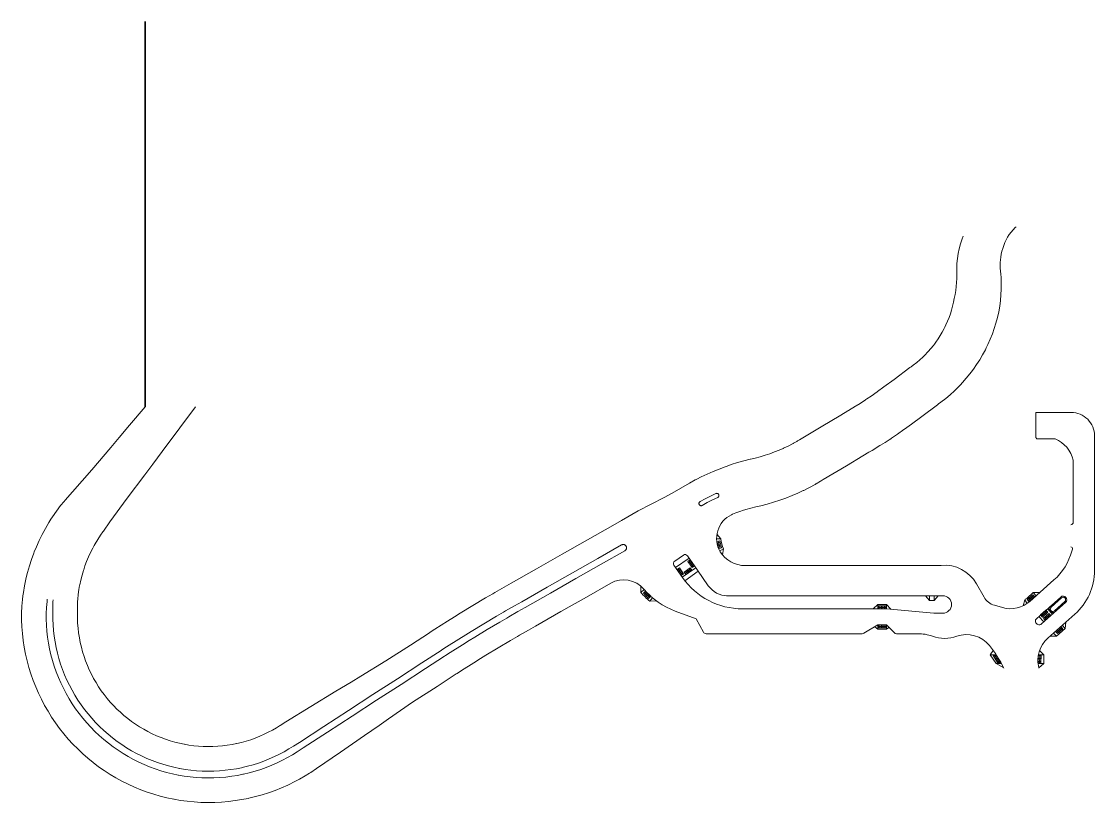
# Model space of a CAD drawing. Header units: millimetres. Extents: x -1578195 to 622687, y -255792 to 391308.
# Drawn here: x -1293463 to -926139, y 67657 to 334902 of the extents above; entities that cross this region are included whole.
import ezdxf

# ---------------------------------------------------------------- set-up
doc = ezdxf.new("R2010")
doc.units = ezdxf.units.MM
doc.layers.add('A-FLOR', color=7, linetype='Continuous', lineweight=18)
doc.layers.add('UNDERLINE', color=10, linetype='Continuous', lineweight=35)

# ---------------------------------------------------------------- blocks, each defined once
blk = doc.blocks.new('DAY ONE KERB 20170313')
at = {"layer": 'A-FLOR'}
for p, q in [((747974, 201121), (747974, 192543)), ((760037, 201121), (747974, 201121)), ((747974, 192543), (748319, 192131)), ((748319, 192131), (754513, 192131)), ((768037, 193531), (768037, 146170)), ((760737, 184766), (760737, 163606)), ((643806, 166140), (644130, 166298)), ((640165, 157865), (638779, 159476)), ((640165, 157865), (638666, 157830)), ((639720, 157178), (638754, 156921)), ((638754, 156921), (639396, 154504)), ((639849, 156694), (638882, 156437)), ((639977, 156211), (639011, 155954)), ((640106, 155728), (639139, 155471)), ((639237, 157049), (639879, 154633)), ((640234, 155245), (639268, 154988)), ((640363, 154761), (639396, 154504)), ((639720, 157178), (640363, 154761)), ((641069, 154480), (639745, 153759)), ((641069, 154480), (640681, 152400)), ((760463, 154398), (760268, 153677)), ((624317, 150248), (627285, 152321)), ((624642, 148036), (629250, 151253)), ((628677, 152073), (632087, 147191)), ((629666, 150654), (628844, 150084)), ((629666, 150654), (631091, 148600)), ((624070, 148856), (627031, 144616)), ((625933, 147948), (625112, 147378)), ((625112, 147378), (626537, 145324)), ((626218, 147537), (625397, 146967)), ((625523, 147663), (626947, 145609)), ((626503, 147126), (625682, 146556)), ((625933, 147948), (627358, 145894)), ((631514, 148011), (626907, 144793)), ((629663, 147938), (627613, 146506)), ((629949, 147528), (627900, 146096)), ((630236, 147118), (628186, 145686)), ((629006, 146259), (628433, 147079)), ((629416, 146545), (628843, 147365)), ((628844, 150084), (630269, 148030)), ((629951, 150243), (629129, 149673)), ((629826, 146831), (629253, 147651)), ((629255, 150369), (630680, 148315)), ((630236, 149832), (629414, 149263)), ((630236, 147118), (629663, 147938)), ((630521, 149422), (629699, 148852)), ((630806, 149011), (629984, 148441)), ((631091, 148600), (630269, 148030)), ((632087, 147191), (635817, 141850)), ((648422, 148731), (714556, 148731)), ((626788, 146715), (625967, 146145)), ((627073, 146305), (626252, 145735)), ((627358, 145894), (626537, 145324)), ((628186, 145686), (627613, 146506)), ((632373, 146781), (627766, 143563)), ((628596, 145973), (628023, 146792)), ((745901, 136490), (754150, 143801)), ((612740, 139534), (612721, 141696)), ((612740, 139534), (613874, 140516)), ((614328, 139979), (613626, 139266)), ((613977, 139623), (615759, 137870)), ((614684, 139628), (613983, 138915)), ((614328, 139979), (616110, 138226)), ((727598, 142517), (730201, 137939)), ((613626, 139266), (615409, 137513)), ((615041, 139278), (614339, 138565)), ((615397, 138927), (614696, 138214)), ((615754, 138577), (615052, 137864)), ((616110, 138226), (615409, 137513)), ((615764, 136543), (616733, 137688)), ((615764, 136543), (618026, 136662)), ((642096, 138431), (657279, 138431)), ((657279, 138431), (697971, 138431)), ((657279, 138431), (697971, 138431)), ((697971, 138431), (716081, 138431)), ((711589, 136831), (710189, 138431)), ((711589, 136831), (711589, 138431)), ((711589, 136831), (713089, 136831)), ((713089, 136831), (713089, 138431)), ((713089, 136831), (714489, 138431)), ((744162, 137029), (743600, 134961)), ((744162, 137029), (745021, 135799)), ((744931, 137635), (747063, 139525)), ((745026, 137090), (746899, 138746)), ((745026, 137090), (745689, 136340)), ((745357, 136715), (747230, 138371)), ((745401, 137421), (746063, 136672)), ((745689, 136340), (747562, 137996)), ((745776, 137752), (746438, 137003)), ((746150, 138083), (746812, 137334)), ((746525, 138414), (747187, 137665)), ((746899, 138746), (747562, 137996)), ((747063, 139525), (748058, 138403)), ((747063, 139525), (749293, 139497)), ((748230, 130671), (756462, 137967)), ((749897, 128807), (758120, 136096)), ((753173, 134517), (756727, 137668)), ((754300, 133245), (757855, 136395)), ((624506, 133148), (631673, 130495)), ((647527, 133931), (696814, 133931)), ((693814, 135431), (692314, 133931)), ((693814, 135431), (696814, 135431)), ((693814, 135431), (693814, 133931)), ((694084, 134931), (694084, 133931)), ((694084, 134931), (696584, 134931)), ((694084, 134431), (696584, 134431)), ((694084, 133931), (696584, 133931)), ((694584, 134931), (694584, 133931)), ((695084, 134931), (695084, 133931)), ((695584, 134931), (695584, 133931)), ((696084, 134931), (696084, 133931)), ((696584, 134931), (696584, 133931)), ((696814, 135431), (696814, 133931)), ((696814, 135431), (698307, 133792)), ((712977, 132431), (696814, 133931)), ((712977, 132431), (716081, 132431)), ((733784, 135132), (736547, 134351)), ((749549, 131844), (751422, 133500)), ((749880, 131469), (751753, 133125)), ((750211, 131095), (752084, 132751)), ((750298, 132506), (750961, 131757)), ((750521, 130697), (752394, 132353)), ((750673, 132838), (751335, 132088)), ((751047, 133169), (751710, 132420)), ((751422, 133500), (752084, 132751)), ((751972, 133987), (753630, 132116)), ((752394, 132353), (753056, 131603)), ((631673, 130495), (634176, 125948)), ((748978, 131334), (750637, 129463)), ((749549, 131844), (750211, 131095)), ((749924, 132175), (750586, 131426)), ((750521, 130697), (751183, 129948)), ((750852, 130322), (752725, 131978)), ((750895, 131028), (751558, 130279)), ((751183, 129948), (753056, 131603)), ((751270, 131359), (751932, 130610)), ((751645, 131690), (752307, 130941)), ((751999, 123856), (761303, 132102)), ((752019, 132021), (752682, 131272)), ((758008, 127177), (758248, 129394)), ((758230, 129378), (761303, 132102)), ((635052, 125431), (688537, 125431)), ((693814, 128431), (689051, 125573)), ((693814, 126931), (692785, 127813)), ((693814, 128431), (696814, 128431)), ((693814, 126931), (693814, 128431)), ((693814, 126931), (696814, 126931)), ((694061, 128431, 0), (694061, 127431, 0)), ((694061, 128431, 0), (696561, 128431, 0)), ((694061, 127931, 0), (696561, 127931, 0)), ((694061, 127431, 0), (696561, 127431, 0)), ((694561, 128431, 0), (694561, 127431, 0)), ((695061, 128431, 0), (695061, 127431, 0)), ((695561, 128431, 0), (695561, 127431, 0)), ((696061, 128431, 0), (696061, 127431, 0)), ((696561, 128431, 0), (696561, 127431, 0)), ((696814, 128431), (699521, 125724)), ((696814, 128431), (696814, 126931)), ((696814, 126931), (697662, 127582)), ((700228, 125431), (707505, 125431)), ((755014, 124524), (754019, 125647)), ((754655, 126229), (756528, 127885)), ((754655, 126229), (755318, 125480)), ((754987, 125855), (756860, 127511)), ((755014, 124524), (758008, 127177)), ((755030, 126561), (755692, 125811)), ((755318, 125480), (757191, 127136)), ((755405, 126892), (756067, 126143)), ((755779, 127223), (756442, 126474)), ((756154, 127554), (756816, 126805)), ((756528, 127885), (757191, 127136)), ((758008, 127177), (757013, 128300)), ((755014, 124524), (752784, 124552)), ((732304, 118232), (733294, 119725)), ((732304, 118232), (734334, 118232)), ((732304, 118232), (734328, 115233)), ((734520, 117957), (733345, 117957)), ((734788, 115620), (733345, 117957)), ((735380, 115613), (733933, 117957)), ((735972, 115606), (734520, 117957)), ((748673, 115459), (748758, 117958)), ((749758, 117924), (748758, 117958)), ((748806, 118232), (750694, 118202)), ((749173, 115442), (749258, 117941)), ((750694, 118202), (749217, 119725)), ((749673, 115425), (749758, 117924)), ((750694, 118202), (750647, 115203)), ((734829, 117457), (733654, 117457)), ((735138, 116957), (733963, 116957)), ((735446, 116457), (734271, 116457)), ((734328, 115233), (736172, 115233)), ((734328, 115233), (736975, 113735)), ((735755, 115957), (734580, 115957)), ((735972, 115606), (734788, 115620)), ((749673, 115425), (748673, 115459)), ((749690, 115925), (748690, 115959)), ((748697, 115233), (750647, 115203)), ((749707, 116425), (748707, 116459)), ((749724, 116924), (748724, 116958)), ((749741, 117424), (748741, 117458)), ((750647, 115203), (748986, 113735)), ((749000, 113681), (748986, 113735))]:
    blk.add_line(p, q, dxfattribs=at)
at = {"layer": 'A-FLOR', "flags": 128}
for points in [[(741214, 264636), (740918, 264357), (740181, 263605), (739486, 262814), (738836, 261985), (738281, 261090), (737778, 260168), (737328, 259222), (736933, 258256), (736594, 257273), (736310, 256275), (736083, 255266), (735921, 254310), (735809, 253349), (735748, 252387), (735738, 251426), (735778, 250468), (735867, 249516), (735965, 248386), (736038, 247254), (736104, 245298), (736097, 243339), (736016, 241380), (735859, 239422), (735629, 237469), (735258, 235537), (734814, 233621), (734298, 231723), (733711, 229846), (733052, 227993), (732324, 226166), (731528, 224368), (730984, 223236), (730664, 222601), (729733, 220868), (728738, 219172), (727679, 217515), (726558, 215899), (725840, 214928), (725377, 214326), (724137, 212800), (722840, 211321), (722199, 210630), (721600, 210007), (721488, 209893), (720603, 209014), (720083, 208517), (718627, 207195), (717121, 205929), (715444, 204628), (714676, 204056), (714303, 203779), (708863, 199734), (705362, 197130), (702965, 195382), (702809, 195271), (700537, 193680), (698913, 192579), (698574, 192353), (698276, 192155), (697697, 191773), (696338, 190892), (694817, 189927), (694593, 189788), (691897, 188144), (691683, 188017), (690788, 187483), (688771, 186280), (683094, 182896), (675144, 178165), (674504, 177776), (674243, 177616), (672772, 176743), (672656, 176675), (672359, 176506), (670441, 175455), (669987, 175218), (668490, 174464), (668304, 174374), (666508, 173534), (664498, 172667), (662408, 171842), (660293, 171085), (658153, 170395), (655992, 169774), (653812, 169223), (653762, 169212), (652045, 168825), (650339, 168387), (648646, 167899), (647479, 167531), (646968, 167361), (645305, 166773), (644130, 166298)], [(723034, 261408), (722723, 260558), (722167, 258819), (721732, 257155), (721384, 255467), (721124, 253761), (720953, 252041), (720871, 250312), (720880, 248577), (720882, 247774), (720867, 246972), (720798, 245594), (720678, 244222), (720506, 242858), (720283, 241505), (720010, 240163), (719752, 238821), (719444, 237490), (719085, 236171), (718677, 234867), (718220, 233580), (717714, 232310), (717160, 231061), (716782, 230275), (716560, 229834), (715914, 228630), (715222, 227451), (714486, 226300), (713708, 225177), (713209, 224503), (712887, 224085), (712025, 223024), (711124, 221997), (710679, 221517), (710263, 221084), (710185, 221005), (709571, 220394), (709209, 220048), (708197, 219130), (707151, 218251), (705986, 217347), (705218, 216775), (704845, 216498), (699405, 212453), (695903, 209849), (693746, 208275), (693606, 208175), (691559, 206743), (690098, 205751), (689793, 205548), (689525, 205370), (689003, 205026), (687780, 204232), (686410, 203364), (686208, 203238), (683781, 201759), (683567, 201631), (682671, 201097), (680655, 199895), (674978, 196511), (667035, 191767), (666388, 191390), (666124, 191236), (664970, 190588), (664879, 190539), (664647, 190413), (663145, 189637), (662790, 189462), (661621, 188908), (661475, 188841), (660075, 188227), (658510, 187595), (656885, 186999), (655243, 186455), (653585, 185964), (651913, 185526), (650229, 185143), (650166, 185128), (647995, 184576), (645842, 183961), (643708, 183283), (642239, 182775), (641597, 182542), (639509, 181740), (637435, 180902), (635388, 180003), (633367, 179044), (631934, 178319), (631434, 178057), (631376, 178026), (629416, 176950), (629405, 176944), (623425, 173544), (620721, 172007), (611830, 167413), (606097, 164171), (603137, 162470), (594444, 157528), (585750, 152586), (577057, 147643), (568364, 142701), (565910, 141306), (562744, 139491), (562027, 139076), (559591, 137654), (555221, 135056), (550877, 132414), (548951, 131224), (546559, 129730), (542269, 127002), (540641, 125951), (540371, 125776), (533848, 121548), (525457, 116109), (516909, 110911), (513543, 108864), (508362, 105713), (499814, 100515), (491266, 95317), (489298, 94041), (489014, 93861), (487959, 93206), (486592, 92419), (485198, 91680), (484267, 91221), (483779, 90991), (482271, 90324), (480740, 89712), (479187, 89158), (477615, 88660), (476026, 88221), (474422, 87840), (474281, 87809), (472805, 87518), (471177, 87255), (469540, 87053), (467898, 86910), (466251, 86828), (464602, 86807), (463634, 86822), (462954, 86845), (461308, 86944), (459667, 87104), (458033, 87323), (456500, 87585), (456408, 87602), (454794, 87941), (453194, 88339), (451609, 88794), (450042, 89308), (448495, 89879), (446970, 90506), (445470, 91189), (443995, 91926), (442548, 92716), (441131, 93560), (439746, 94454), (438394, 95399), (437078, 96392), (435800, 97434), (434560, 98521), (433362, 99653), (432205, 100828), (431092, 102045), (430025, 103302), (429005, 104597), (428032, 105929), (427109, 107295), (426237, 108694), (425417, 110125), (424650, 111584), (423936, 113071), (423278, 114582), (422675, 116117), (422130, 117673), (421641, 119248), (421211, 120840), (420839, 122446), (420526, 124065), (420273, 125694), (420080, 127332), (419947, 128975), (419875, 130623), (419862, 132271), (419847, 133923), (419892, 135576), (419938, 136402), (419999, 137228), (420166, 138878), (420393, 140523), (420634, 141915), (420682, 142160), (421030, 143789), (421439, 145405), (421908, 147008), (422009, 147327), (422436, 148595), (423022, 150163), (423667, 151711), (424369, 153237), (425128, 154738), (425592, 155594), (425942, 156211), (426834, 157694), (427783, 159143), (428587, 160277), (428788, 160558), (431016, 163698), (436912, 171786), (442908, 179795), (445645, 183451), (448904, 187804), (454900, 195813), (460331, 203088)], [(602470, 142708), (594078, 137937), (585385, 132995), (576692, 128053), (574238, 126658), (571177, 124903), (570483, 124501), (568129, 123126), (563903, 120615), (559703, 118061), (557840, 116910), (555528, 115465), (551380, 112828), (549806, 111812), (549536, 111637), (543014, 107409), (534622, 101970), (526387, 96289), (523144, 94052), (518152, 90609), (509917, 84928), (501682, 79248), (499714, 77972), (499309, 77714), (497805, 76781), (495856, 75659), (493869, 74605), (492541, 73950), (491846, 73622), (489696, 72671), (487512, 71800), (485298, 71009), (483057, 70300), (480791, 69673), (478504, 69130), (478303, 69086), (476198, 68671), (473877, 68297), (471544, 68008), (469202, 67805), (466854, 67688), (464503, 67657), (463122, 67679), (462153, 67712), (459806, 67853), (457466, 68081), (455136, 68394), (452952, 68767), (452819, 68792), (450519, 69274), (448237, 69841), (445978, 70491), (443744, 71224), (441538, 72037), (439364, 72931), (437224, 73905), (435121, 74956), (433058, 76083), (431038, 77285), (429063, 78561), (427136, 79908), (425260, 81324), (423437, 82809), (421670, 84359), (419961, 85973), (418312, 87649), (416725, 89384), (415204, 91176), (413749, 93022), (412362, 94921), (411046, 96869), (409803, 98864), (408633, 100904), (407539, 102985), (406522, 105104), (405583, 107260), (404724, 109448), (403946, 111666), (403250, 113912), (402636, 116181), (402106, 118471), (401660, 120780), (401300, 123103), (401024, 125438), (400835, 127781), (400731, 130129), (400714, 132480), (400846, 134827), (401064, 137165), (401205, 138330), (401367, 139492), (401755, 141803), (402227, 144096), (402694, 146028), (402783, 146368), (403421, 148616), (404140, 150837), (404939, 153028), (405108, 153461), (405817, 155185), (406773, 157307), (407805, 159391), (408911, 161433), (410091, 163431), (410806, 164566), (411342, 165382), (412697, 167334), (414124, 169231), (415316, 170709), (415619, 171071), (418187, 173939), (424769, 181481), (431251, 189102), (434210, 192581), (437733, 196723), (443096, 203028)], [(638410, 173385), (636583, 172518), (634783, 171598), (633010, 170625)], [(638410, 173385), (638503, 173421), (638601, 173443), (638700, 173453), (638800, 173449), (638899, 173432), (638994, 173402), (639084, 173360), (639168, 173306), (639244, 173241), (639311, 173167), (639368, 173084), (639413, 172995), (639445, 172900), (639465, 172802), (639472, 172703), (639465, 172603), (639445, 172505), (639412, 172411), (639367, 172321), (639311, 172239), (639244, 172165), (639167, 172100), (639083, 172046), (639033, 172021)], [(633000, 170619), (632917, 170564), (632842, 170499), (632776, 170423), (632720, 170340), (632676, 170250), (632645, 170156), (632626, 170057), (632621, 169958), (632629, 169858), (632650, 169760), (632684, 169666), (632730, 169578), (632788, 169496), (632855, 169423), (632932, 169359), (633017, 169306), (633108, 169265), (633204, 169236), (633303, 169220), (633402, 169218), (633502, 169229), (633599, 169253), (633692, 169289), (633742, 169315)], [(639033, 172021), (637246, 171173), (635485, 170273), (633751, 169321), (633734, 169311)], [(606121, 155798), (598039, 151204), (589346, 146261), (580653, 141319), (571959, 136377), (569505, 134982), (566385, 133193), (565678, 132783), (563277, 131382), (558969, 128821), (554687, 126217), (552789, 125044), (550432, 123571), (546202, 120882), (544598, 119846), (544328, 119672), (537805, 115444), (529414, 110004), (521023, 104565), (512631, 99126), (504240, 93687), (495849, 88247), (493880, 86971), (492291, 85980), (490668, 85045), (489013, 84168), (487328, 83349), (485538, 82558), (483719, 81832), (481876, 81173), (480009, 80582), (478122, 80061), (476218, 79608), (476051, 79572), (474298, 79226), (472365, 78915), (470422, 78674), (468472, 78505), (466516, 78407), (464559, 78382), (463409, 78400), (462602, 78428), (460647, 78545), (458699, 78735), (456758, 78995), (454939, 79306), (454829, 79327), (452913, 79729), (451013, 80201), (449132, 80742), (447271, 81352), (445435, 82030), (443624, 82774), (441842, 83585), (440091, 84460), (438373, 85399), (436690, 86400), (435046, 87462), (433441, 88584), (431879, 89763), (430361, 91000), (428889, 92291), (427466, 93635), (426093, 95030), (424772, 96475), (423504, 97967), (422293, 99505), (421138, 101086), (420042, 102708), (419007, 104370), (418033, 106068), (417122, 107801), (416275, 109566), (415493, 111361), (414778, 113183), (414130, 115030), (413550, 116900), (413039, 118790), (412598, 120698), (412226, 122620), (411926, 124554), (411697, 126499), (411539, 128450), (411452, 130406), (411438, 132363), (411432, 134323), (411497, 136284), (411539, 137003)], [(606121, 155798), (606210, 155844), (606303, 155882), (606399, 155911), (606496, 155932), (606595, 155945), (606695, 155949), (606795, 155944), (606894, 155930), (606992, 155908), (607087, 155878), (607179, 155839), (607268, 155793), (607352, 155739), (607431, 155678), (607505, 155610), (607572, 155536), (607633, 155457), (607686, 155373), (607732, 155284), (607771, 155191), (607801, 155096), (607822, 154999), (607835, 154899), (607840, 154800), (607836, 154700), (607823, 154601), (607801, 154503), (607771, 154408), (607733, 154315), (607687, 154226), (607634, 154142), (607573, 154062), (607506, 153988), (607432, 153921), (607353, 153859), (607269, 153805), (607258, 153799)], [(607259, 153799), (599176, 149204), (590483, 144262), (581789, 139320), (573096, 134377), (570642, 132982), (567536, 131202), (566832, 130794), (564443, 129399), (560155, 126850), (555892, 124258), (554002, 123090), (551656, 121624), (547446, 118947), (545849, 117916), (545579, 117742), (539056, 113514), (530665, 108074), (522274, 102635), (513883, 97196), (505491, 91757), (497100, 86317), (495131, 85041), (493474, 84007), (491780, 83032), (490054, 82117), (488297, 81263), (486429, 80437), (484533, 79680), (482610, 78993), (480663, 78377), (478695, 77833), (476708, 77361), (476534, 77323), (474705, 76962), (472689, 76638), (470663, 76387), (468628, 76210), (466589, 76109), (464547, 76082), (463347, 76101), (462505, 76130), (460467, 76252), (458435, 76450), (456411, 76722), (454513, 77046), (454398, 77067), (452400, 77487), (450418, 77979), (448455, 78544), (446515, 79180), (444599, 79887), (442710, 80663), (440852, 81509), (439025, 82422), (437233, 83401), (435478, 84445), (433763, 85553), (432089, 86723), (430460, 87954), (428876, 89243), (427341, 90590), (425856, 91992), (424424, 93447), (423046, 94954), (421724, 96511), (420460, 98115), (419256, 99764), (418113, 101456), (417033, 103189), (416017, 104961), (415067, 106768), (414183, 108609), (413368, 110481), (412622, 112382), (411946, 114309), (411341, 116259), (410808, 118231), (410348, 120220), (409961, 122225), (409647, 124243), (409408, 126271), (409243, 128306), (409153, 130346), (409138, 132388), (409261, 134427), (409459, 136457), (409550, 137196)]]:
    blk.add_lwpolyline(points, dxfattribs=at)
at = {"layer": 'A-FLOR', "extrusion": (0, 0, -1)}
for centre, radius, start, end in [((-760037, 193121), 8000, 90, 180.0001), ((-759737, 163606), 1000, 180.0001, 260.51224), ((-627857, 151501), 1000, 55.06996, 145.06996), ((-714556, 158731), 10000, 264.44899, 270), ((-748037, 147069), 20000, 180.0001, 228.4492), ((-716081, 135431), 3000, 90, 270), ((-739293, 143996), 8500, 228.44853, 235.05797), ((-757291, 137031), 1250, 48.44828, 228.44768), ((-757291, 137031), 850, 48.44871, 228.44871), ((-753736, 133881), 1250, 228.44865, 48.44898), ((-753736, 133881), 850, 228.44865, 48.44898), ((-700228, 126431), 1000, 270, 315), ((-724232, 115123), 10000, 70.53177, 141.38637), ((-696571, 93031), 45400, 141.38637, 152.94485)]:
    blk.add_arc(centre, radius, start, end, dxfattribs=at)
at = {"layer": 'A-FLOR'}
for centre, radius, start, end in [((750415, 182355), 10600, 13.14633, 67.2592), ((647613, 158040), 8950, 115.17432, 210.76162), ((647613, 158040), 7450, 181.34864, 208.55124), ((759901, 154549), 581, 344.88897, 90), ((648422, 158731), 10000, 211.78972, 270), ((740718, 158956), 20250, 311.55102, 344.88897), ((624890, 149428), 1000, 124.93004, 214.93004), ((716733, 136336), 12500, 29.63242, 95.55101), ((606871, 134857), 9000, 40.37652, 119.61883), ((647527, 158931), 25000, 214.93004, 270), ((633534, 157531), 26000, 220.37652, 249.68338), ((642376, 146431), 8000, 214.93004, 270), ((633534, 157531), 27500, 220.87585, 229.74601), ((735417, 140906), 6000, 209.63242, 254.20921), ((739268, 143974), 10000, 254.20921, 311.55102), ((749059, 129735), 1250, 131.55188, 312.06732), ((635052, 126431), 1000, 208.83713, 270.00114), ((688537, 126431), 1000, 270.00054, 300.96376), ((707505, 110431), 15000, 70.39338, 90), ((716733, 136336), 12500, 250.39338, 289.46823), ((758632, 116372), 10000, 131.55102, 195.2917)]:
    blk.add_arc(centre, radius, start, end, dxfattribs=at)
at = {"layer": 'UNDERLINE'}
blk.add_line((443096, 203028), (443096, 334902), dxfattribs=at)

msp = doc.modelspace()

# ---------------------------------------------------------------- block references
at = {"layer": 'UNDERLINE'}
msp.add_blockref('DAY ONE KERB 20170313', (-1694176.7, 0), dxfattribs=at)

doc.saveas('drawing.dxf')
